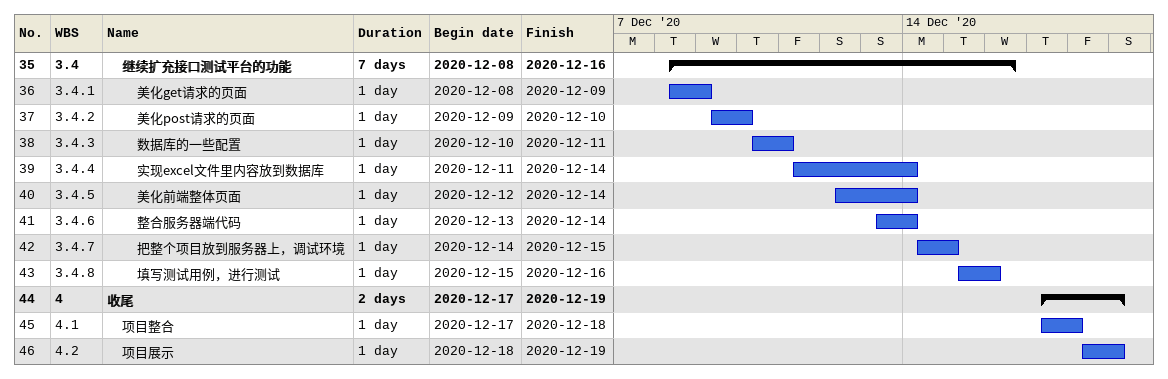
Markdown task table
| ID | WBS | Task | Duration | Start | Finish |
|---|---|---|---|---|---|
| 35 | 3.4 | **继续扩充接口测试平台的功能** | 7d | 2020-12-08 | 2020-12-16 |
| 36 | 3.4.1 | 美化get请求的页面 | 1d | 2020-12-08 | 2020-12-09 |
| 37 | 3.4.2 | 美化post请求的页面 | 1d | 2020-12-09 | 2020-12-10 |
| 38 | 3.4.3 | 数据库的一些配置 | 1d | 2020-12-10 | 2020-12-11 |
| 39 | 3.4.4 | 实现excel文件里内容放到数据库 | 1d | 2020-12-11 | 2020-12-14 |
| 40 | 3.4.5 | 美化前端整体页面 | 1d | 2020-12-12 | 2020-12-14 |
| 41 | 3.4.6 | 整合服务器端代码 | 1d | 2020-12-13 | 2020-12-14 |
| 42 | 3.4.7 | 把整个项目放到服务器上，调试环境 | 1d | 2020-12-14 | 2020-12-15 |
| 43 | 3.4.8 | 填写测试用例，进行测试 | 1d | 2020-12-15 | 2020-12-16 |
| 44 | 4 | **收尾** | 2d | 2020-12-17 | 2020-12-19 |
| 45 | 4.1 | 项目整合 | 1d | 2020-12-17 | 2020-12-18 |
| 46 | 4.2 | 项目展示 | 1d | 2020-12-18 | 2020-12-19 |
